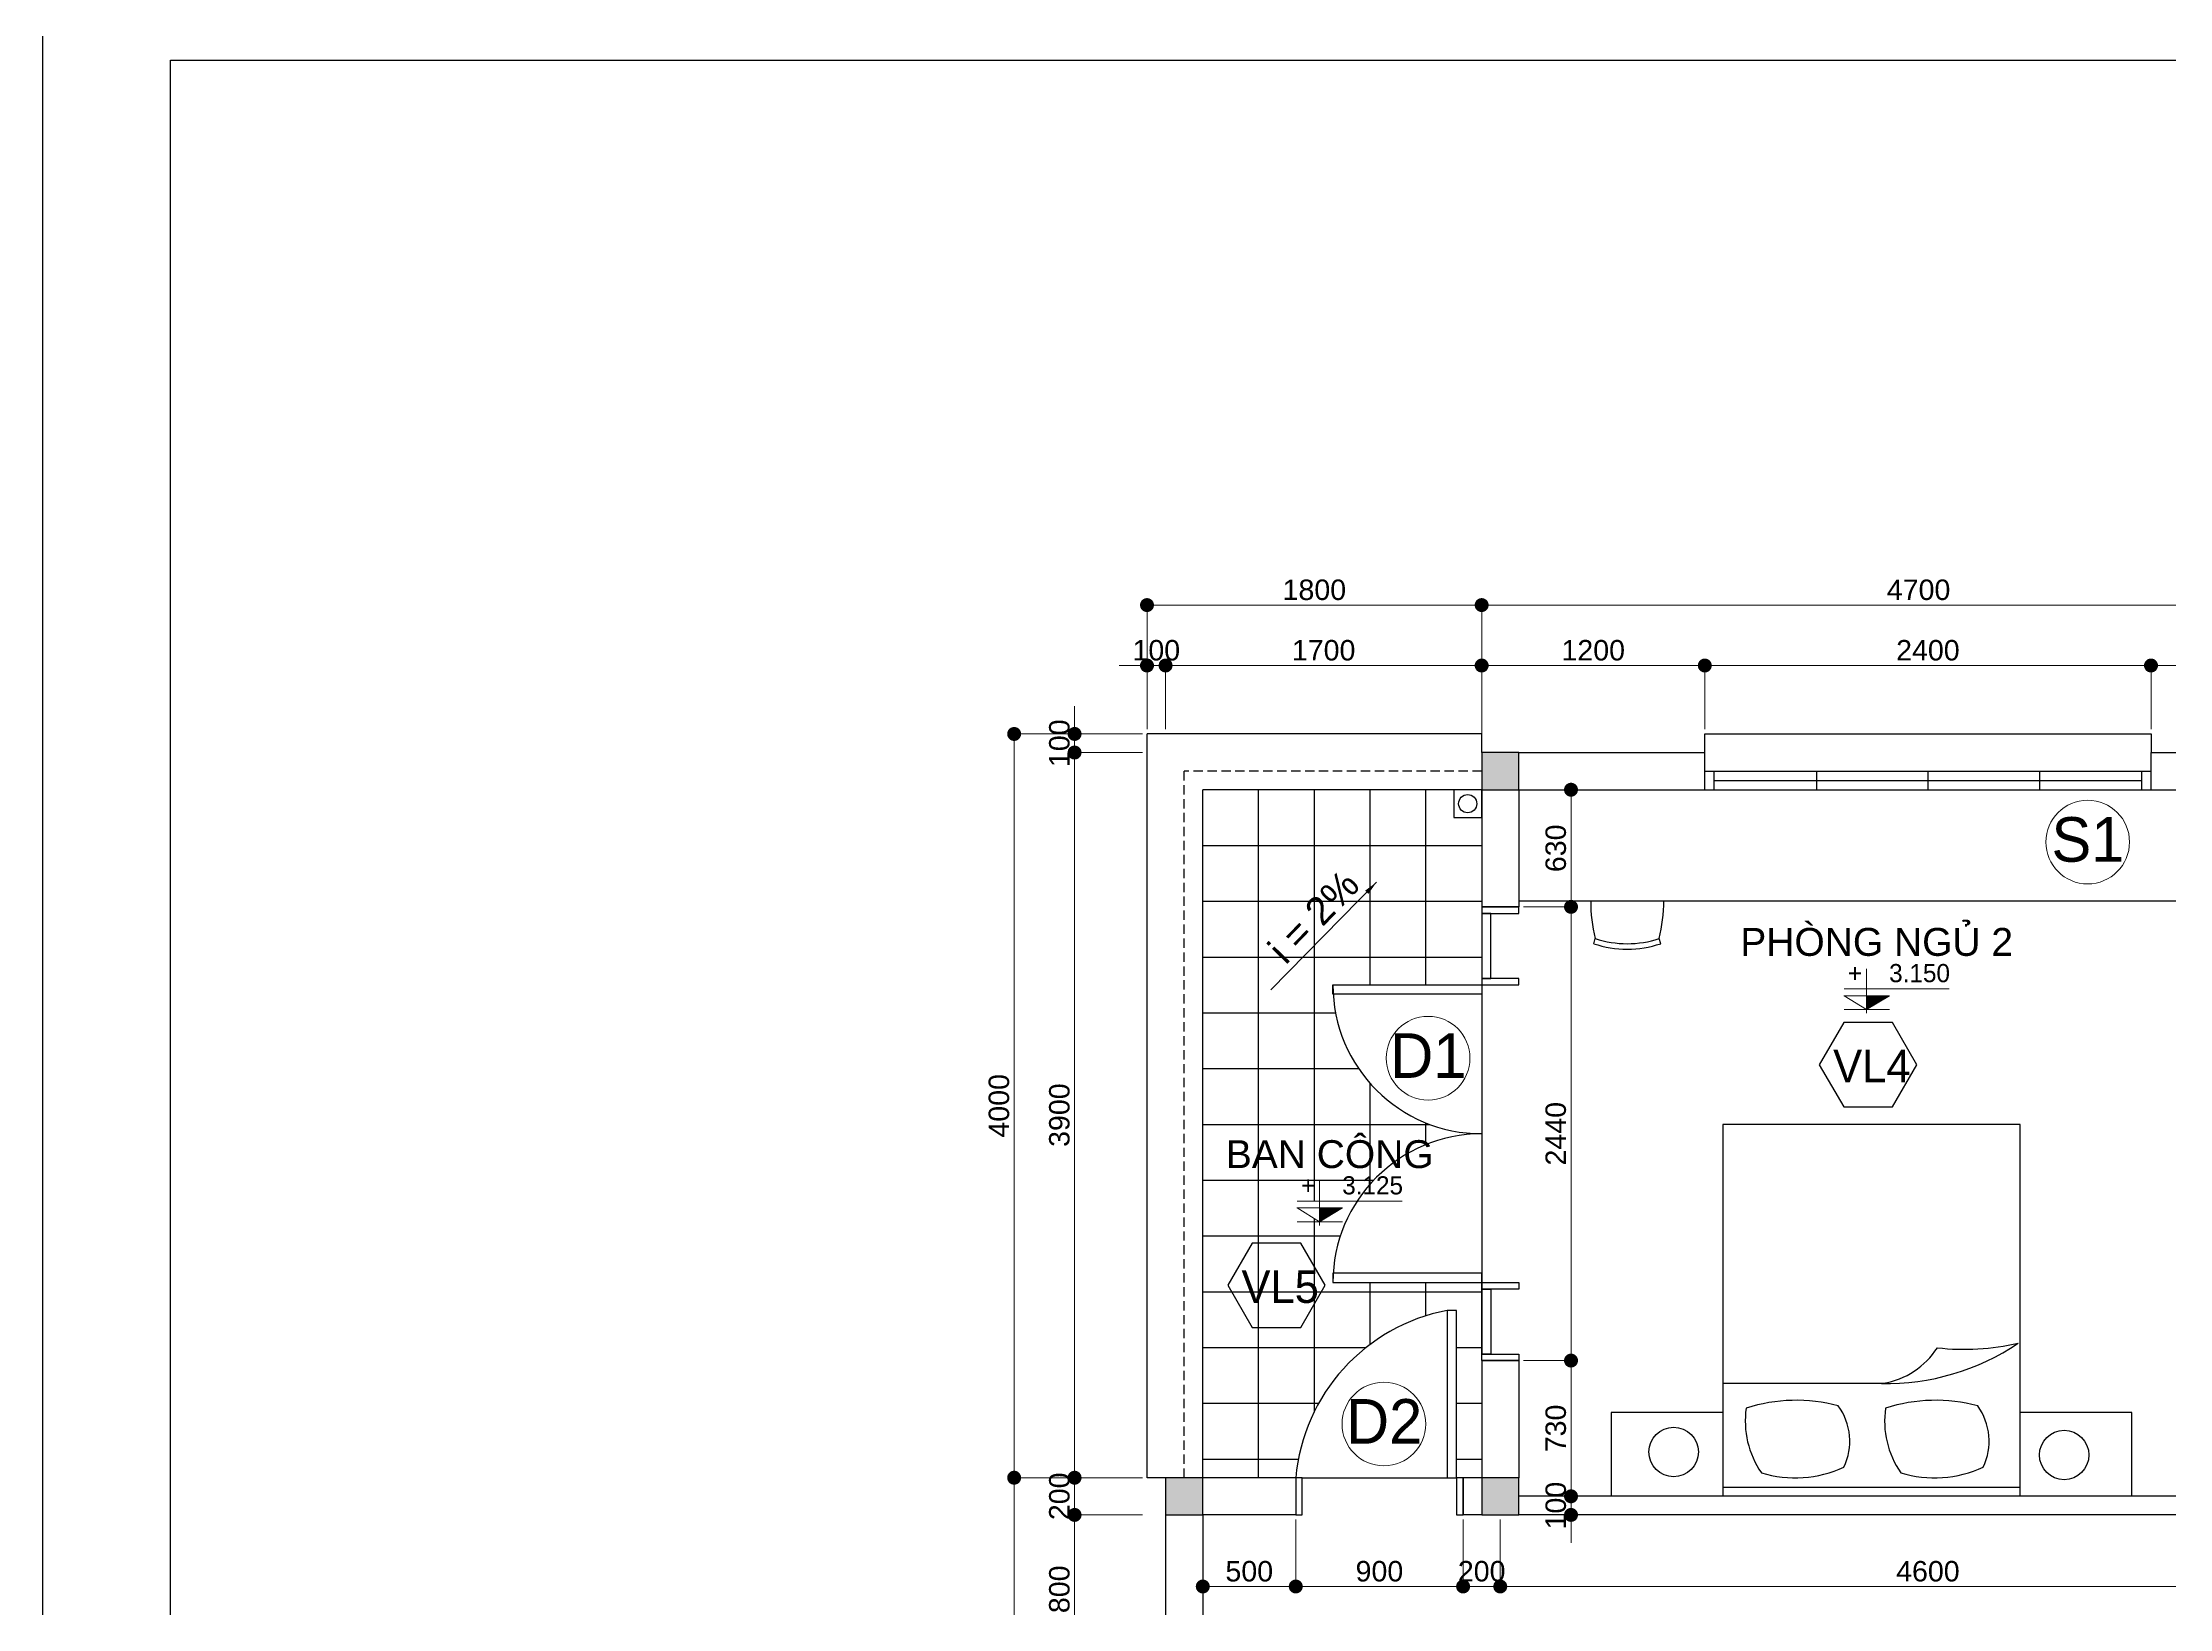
# Model space of a CAD drawing. Header units: millimetres. Extents: x -257631 to 60726, y -119421 to -4977.
# Drawn here: x -255846 to -232966, y -60158 to -43315 of the extents above; entities that cross this region are included whole.
import ezdxf
from ezdxf.enums import TextEntityAlignment as Align

# ---------------------------------------------------------------- set-up
doc = ezdxf.new("R2010")
doc.units = ezdxf.units.MM
doc.header["$LTSCALE"] = 400
doc.header["$MEASUREMENT"] = 0
doc.header["$PDMODE"] = 35
doc.linetypes.add('HIDDEN', pattern=[0.375, 0.25, -0.125])
for name, color, linetype in [('DIM', 144, 'Continuous'), ('HACTH', 8, 'Continuous'), ('KHUNG', 5, 'Continuous'), ('net 2', 7, 'Continuous'), ('net 3', 144, 'Continuous'), ('NUOC', 2, 'Continuous'), ('THAY', 7, 'Continuous'), ('VTH-TRUC', 1, 'Continuous')]:
    doc.layers.add(name, color=color, linetype=linetype)
doc.layers.add('VTH- HATCH', color=8, linetype='Continuous', lineweight=9)
doc.layers.add('VTH-GHI CHU- KI HIEU', color=7, linetype='Continuous', lineweight=13)
doc.styles.add('100_dim', font='VAVOB.TTF', dxfattribs={"height": 220})
doc.styles.add('100_tieude', font='VAVOB.TTF', dxfattribs={"height": 500})
doc.styles.add('VNI-AVO', font='vhelven.ttf', dxfattribs={"height": 220})
doc.dimstyles.new('style-50', dxfattribs={"dimscale": 0, "dimtxt": 2.3, "dimasz": 150, "dimexe": 50, "dimexo": 50, "dimgap": 50, "dimtad": 1, "dimdec": 0, "dimlfac": 0.5, "dimzin": 9, "dimtxsty": 'VNI-AVO', "dimblk": 'DOT', "dimcen": 0, "dimdle": 150, "dimclrd": 146, "dimclre": 146, "dimclrt": 7, "dimadec": 0, "dimazin": 0, "dimtfac": 1, "dimtdec": 0, "dimtix": 1, "dimtmove": 2, "dimatfit": 3, "dimfxl": 0, "dimlwd": 13, "dimlwe": 13, "dimarcsym": 0})

# ---------------------------------------------------------------- blocks, each defined once
blk = doc.blocks.new('VL')
at = {"layer": 'NUOC'}
blk.add_lwpolyline([(508, -7), (246, 447), (-278, 447), (-540, -7), (-278, -461), (246, -461)], close=True, dxfattribs=at)
at = {"layer": 'VTH-TRUC', "color": 7, "style": '100_tieude'}
blk.add_attdef('VL1', text='', height=350, dxfattribs=at).set_placement((25, -22), align=Align.MIDDLE_CENTER)
blk = doc.blocks.new('_Dot')
at = {"color": 0, "linetype": 'ByBlock', "lineweight": -2}
blk.add_line((-0.5, 0), (-1, 0), dxfattribs=at)
at = {"color": 0, "linetype": 'ByBlock', "lineweight": 100, "const_width": 0.5}
blk.add_lwpolyline([(-0.25, 0, 1), (0.25, 0, 1)], format="xyb", close=True, dxfattribs=at)
blk = doc.blocks.new('VTH- COTE')
at = {"layer": 'VTH-GHI CHU- KI HIEU'}
blk.add_hatch(color=256, dxfattribs=at).paths.add_polyline_path([(0, 0), (40.7, 24.3), (0, 24.3)])
for p, q in [((0, 71.4), (0, -6.7)), ((-39.7, 24.3), (40.7, 24.3)), ((-39.3, 36.3), (145.4, 36.3)), ((-39.3, 24.3), (0, 0)), ((-39.3, 0), (40.7, 0)), ((40.7, 24.3), (0, 0))]:
    blk.add_line(p, q, dxfattribs=at)
at = {"layer": 'VTH-GHI CHU- KI HIEU', "style": '100_dim'}
blk.add_attdef('%%P0.000', text='', height=32, dxfattribs=at).set_placement((147, 64.1), align=Align.MIDDLE_RIGHT)
blk = doc.blocks.new('CUA')
at = {"layer": 'VTH-TRUC', "color": 2, "lineweight": 20}
blk.add_circle((0, 0), 350, dxfattribs=at)
at = {"layer": 'VTH-TRUC', "color": 7, "style": '100_tieude'}
blk.add_attdef('A', text='', height=373, rotation=270, dxfattribs=at).set_placement((22, -2), align=Align.MIDDLE_CENTER)
blk = doc.blocks.new('*D222')
at = {"layer": 'Defpoints', "color": 0}
for p in [(-11783, 79538), (-2583, 79538), (-2583, 78768)]:
    blk.add_point(p, dxfattribs=at)
at = {"layer": 'HACTH', "color": 146, "lineweight": 13}
for p, q in [((-11783, 79488), (-11783, 78718)), ((-2583, 79488), (-2583, 78718)), ((-11633, 78768), (-2733, 78768))]:
    blk.add_line(p, q, dxfattribs=at)
at = {"layer": 'HACTH', "color": 146, "lineweight": 13, "xscale": 150, "yscale": 150, "zscale": 150}
for p, rotation in [((-11783, 78768), 179.9999999999899), ((-2583, 78768), 359.9999999999899)]:
    blk.add_blockref('_Dot', p, dxfattribs=dict(at, rotation=rotation))
at = {"layer": 'HACTH', "color": 7, "insert": (-7183, 78931), "char_height": 220, "attachment_point": 5, "style": 'VNI-AVO'}
blk.add_mtext('4600', dxfattribs=at)
blk = doc.blocks.new('*D221')
at = {"layer": 'Defpoints', "color": 0}
for p in [(-12183, 79538), (-11783, 79538), (-11783, 78768)]:
    blk.add_point(p, dxfattribs=at)
at = {"layer": 'HACTH', "color": 146, "lineweight": 13}
for p, q in [((-12183, 79488), (-12183, 78718)), ((-11783, 79488), (-11783, 78718)), ((-12333, 78768), (-12483, 78768)), ((-12183, 78768), (-11783, 78768)), ((-11633, 78768), (-11483, 78768))]:
    blk.add_line(p, q, dxfattribs=at)
at = {"layer": 'HACTH', "color": 146, "lineweight": 13, "xscale": 150, "yscale": 150, "zscale": 150}
for p, rotation in [((-12183, 78768), 359.9999999999899), ((-11783, 78768), 179.9999999999899)]:
    blk.add_blockref('_Dot', p, dxfattribs=dict(at, rotation=rotation))
at = {"layer": 'HACTH', "color": 7, "insert": (-11983, 78931), "char_height": 220, "attachment_point": 5, "style": 'VNI-AVO'}
blk.add_mtext('200', dxfattribs=at)
blk = doc.blocks.new('*D220')
at = {"layer": 'Defpoints', "color": 0}
for p in [(-14983, 79538), (-13983, 79538), (-14983, 78768)]:
    blk.add_point(p, dxfattribs=at)
at = {"layer": 'HACTH', "color": 146, "lineweight": 13}
for p, q in [((-14983, 79488), (-14983, 78718)), ((-13983, 79488), (-13983, 78718)), ((-14133, 78768), (-14833, 78768))]:
    blk.add_line(p, q, dxfattribs=at)
at = {"layer": 'HACTH', "color": 146, "lineweight": 13, "xscale": 150, "yscale": 150, "zscale": 150}
for p, rotation in [((-14983, 78768), 179.9999999999899), ((-13983, 78768), 359.9999999999899)]:
    blk.add_blockref('_Dot', p, dxfattribs=dict(at, rotation=rotation))
at = {"layer": 'HACTH', "color": 7, "insert": (-14483, 78931), "char_height": 220, "attachment_point": 5, "style": 'VNI-AVO'}
blk.add_mtext('500', dxfattribs=at)
blk = doc.blocks.new('*D219')
at = {"layer": 'Defpoints', "color": 0}
for p in [(-13983, 79538), (-12183, 79538), (-12183, 78768)]:
    blk.add_point(p, dxfattribs=at)
at = {"layer": 'HACTH', "color": 146, "lineweight": 13}
for p, q in [((-13983, 79488), (-13983, 78718)), ((-12183, 79488), (-12183, 78718)), ((-13833, 78768), (-12333, 78768))]:
    blk.add_line(p, q, dxfattribs=at)
at = {"layer": 'HACTH', "color": 146, "lineweight": 13, "xscale": 150, "yscale": 150, "zscale": 150}
for p, rotation in [((-13983, 78768), 179.9999999999899), ((-12183, 78768), 359.9999999999899)]:
    blk.add_blockref('_Dot', p, dxfattribs=dict(at, rotation=rotation))
at = {"layer": 'HACTH', "color": 7, "insert": (-13083, 78931), "char_height": 220, "attachment_point": 5, "style": 'VNI-AVO'}
blk.add_mtext('900', dxfattribs=at)
blk = doc.blocks.new('*D197')
at = {"layer": 'Defpoints', "color": 0}
for p in [(-11583, 79738), (-11583, 79538), (-11022, 79538)]:
    blk.add_point(p, dxfattribs=at)
at = {"layer": 'HACTH', "color": 146, "lineweight": 13}
for p, q in [((-11022, 79888), (-11022, 80038)), ((-11533, 79738), (-10972, 79738)), ((-11022, 79738), (-11022, 79538)), ((-11533, 79538), (-10972, 79538)), ((-11022, 79388), (-11022, 79238))]:
    blk.add_line(p, q, dxfattribs=at)
at = {"layer": 'HACTH', "color": 146, "lineweight": 13, "xscale": 150, "yscale": 150, "zscale": 150}
for p, rotation in [((-11022, 79738), 269.9999999999899), ((-11022, 79538), 89.99999999998987)]:
    blk.add_blockref('_Dot', p, dxfattribs=dict(at, rotation=rotation))
at = {"layer": 'HACTH', "color": 7, "insert": (-11185, 79638), "char_height": 220, "attachment_point": 5, "rotation": 90, "style": 'VNI-AVO'}
blk.add_mtext('100', dxfattribs=at)
blk = doc.blocks.new('*D196')
at = {"layer": 'Defpoints', "color": 0}
for p in [(-11583, 81198), (-11583, 79738), (-11022, 79738)]:
    blk.add_point(p, dxfattribs=at)
at = {"layer": 'HACTH', "color": 146, "lineweight": 13}
for p, q in [((-11533, 81198), (-10972, 81198)), ((-11022, 81048), (-11022, 79888)), ((-11533, 79738), (-10972, 79738))]:
    blk.add_line(p, q, dxfattribs=at)
at = {"layer": 'HACTH', "color": 146, "lineweight": 13, "xscale": 150, "yscale": 150, "zscale": 150}
for p, rotation in [((-11022, 81198), 89.99999999998985), ((-11022, 79738), 269.9999999999899)]:
    blk.add_blockref('_Dot', p, dxfattribs=dict(at, rotation=rotation))
at = {"layer": 'HACTH', "color": 7, "insert": (-11185, 80468), "char_height": 220, "attachment_point": 5, "rotation": 90, "style": 'VNI-AVO'}
blk.add_mtext('730', dxfattribs=at)
blk = doc.blocks.new('*D195')
at = {"layer": 'Defpoints', "color": 0}
for p in [(-11583, 86078), (-11583, 81198), (-11022, 81198)]:
    blk.add_point(p, dxfattribs=at)
at = {"layer": 'HACTH', "color": 146, "lineweight": 13}
for p, q in [((-11533, 86078), (-10972, 86078)), ((-11022, 85928), (-11022, 81348)), ((-11533, 81198), (-10972, 81198))]:
    blk.add_line(p, q, dxfattribs=at)
at = {"layer": 'HACTH', "color": 146, "lineweight": 13, "xscale": 150, "yscale": 150, "zscale": 150}
for p, rotation in [((-11022, 86078), 89.99999999998985), ((-11022, 81198), 269.9999999999899)]:
    blk.add_blockref('_Dot', p, dxfattribs=dict(at, rotation=rotation))
at = {"layer": 'HACTH', "color": 7, "insert": (-11185, 83638), "char_height": 220, "attachment_point": 5, "rotation": 90, "style": 'VNI-AVO'}
blk.add_mtext('2440', dxfattribs=at)
blk = doc.blocks.new('*D194')
at = {"layer": 'Defpoints', "color": 0}
for p in [(-11583, 87338), (-11583, 86078), (-11022, 86078)]:
    blk.add_point(p, dxfattribs=at)
at = {"layer": 'HACTH', "color": 146, "lineweight": 13}
for p, q in [((-11533, 87338), (-10972, 87338)), ((-11022, 87188), (-11022, 86228)), ((-11533, 86078), (-10972, 86078))]:
    blk.add_line(p, q, dxfattribs=at)
at = {"layer": 'HACTH', "color": 146, "lineweight": 13, "xscale": 150, "yscale": 150, "zscale": 150}
for p, rotation in [((-11022, 87338), 89.99999999998985), ((-11022, 86078), 269.9999999999899)]:
    blk.add_blockref('_Dot', p, dxfattribs=dict(at, rotation=rotation))
at = {"layer": 'HACTH', "color": 7, "insert": (-11185, 86708), "char_height": 220, "attachment_point": 5, "rotation": 90, "style": 'VNI-AVO'}
blk.add_mtext('630', dxfattribs=at)
blk = doc.blocks.new('*D193')
at = {"layer": 'Defpoints', "color": 0}
for p in [(-17012, 87938), (-16023, 87938), (-16023, 79938)]:
    blk.add_point(p, dxfattribs=at)
at = {"layer": 'HACTH', "color": 146, "lineweight": 13}
for p, q in [((-16073, 87938), (-17062, 87938)), ((-17012, 80088), (-17012, 87788)), ((-16073, 79938), (-17062, 79938))]:
    blk.add_line(p, q, dxfattribs=at)
at = {"layer": 'HACTH', "color": 146, "lineweight": 13, "xscale": 150, "yscale": 150, "zscale": 150}
for p, rotation in [((-17012, 87938), 89.99999999998987), ((-17012, 79938), 269.9999999999899)]:
    blk.add_blockref('_Dot', p, dxfattribs=dict(at, rotation=rotation))
at = {"layer": 'HACTH', "color": 7, "insert": (-17175, 83938), "char_height": 220, "attachment_point": 5, "rotation": 90, "style": 'VNI-AVO'}
blk.add_mtext('4000', dxfattribs=at)
blk = doc.blocks.new('*D192')
at = {"layer": 'Defpoints', "color": 0}
for p in [(-17012, 79938), (-16023, 79938), (-15583, 72738)]:
    blk.add_point(p, dxfattribs=at)
at = {"layer": 'HACTH', "color": 146, "lineweight": 13}
for p, q in [((-16073, 79938), (-17062, 79938)), ((-17012, 72888), (-17012, 79788)), ((-15633, 72738), (-17062, 72738))]:
    blk.add_line(p, q, dxfattribs=at)
at = {"layer": 'HACTH', "color": 146, "lineweight": 13, "xscale": 150, "yscale": 150, "zscale": 150}
for p, rotation in [((-17012, 79938), 89.99999999998987), ((-17012, 72738), 269.9999999999899)]:
    blk.add_blockref('_Dot', p, dxfattribs=dict(at, rotation=rotation))
at = {"layer": 'HACTH', "color": 7, "insert": (-17175, 76338), "char_height": 220, "attachment_point": 5, "rotation": 90, "style": 'VNI-AVO'}
blk.add_mtext('3600', dxfattribs=at)
blk = doc.blocks.new('*D188')
at = {"layer": 'Defpoints', "color": 0}
for p in [(-15583, 79538), (-16362, 77938), (-15583, 77938)]:
    blk.add_point(p, dxfattribs=at)
at = {"layer": 'HACTH', "color": 146, "lineweight": 13}
for p, q in [((-15633, 79538), (-16412, 79538)), ((-16362, 79388), (-16362, 78088)), ((-15633, 77938), (-16412, 77938))]:
    blk.add_line(p, q, dxfattribs=at)
at = {"layer": 'HACTH', "color": 146, "lineweight": 13, "xscale": 150, "yscale": 150, "zscale": 150}
for p, rotation in [((-16362, 79538), 89.99999999998985), ((-16362, 77938), 269.9999999999899)]:
    blk.add_blockref('_Dot', p, dxfattribs=dict(at, rotation=rotation))
at = {"layer": 'HACTH', "color": 7, "insert": (-16525, 78738), "char_height": 220, "attachment_point": 5, "rotation": 90, "style": 'VNI-AVO'}
blk.add_mtext('800', dxfattribs=at)
blk = doc.blocks.new('*D187')
at = {"layer": 'Defpoints', "color": 0}
for p in [(-15583, 79938), (-16362, 79538), (-15583, 79538)]:
    blk.add_point(p, dxfattribs=at)
at = {"layer": 'HACTH', "color": 146, "lineweight": 13}
for p, q in [((-16362, 80088), (-16362, 80238)), ((-15633, 79938), (-16412, 79938)), ((-16362, 79938), (-16362, 79538)), ((-15633, 79538), (-16412, 79538)), ((-16362, 79388), (-16362, 79238))]:
    blk.add_line(p, q, dxfattribs=at)
at = {"layer": 'HACTH', "color": 146, "lineweight": 13, "xscale": 150, "yscale": 150, "zscale": 150}
for p, rotation in [((-16362, 79938), 269.9999999999899), ((-16362, 79538), 89.99999999998987)]:
    blk.add_blockref('_Dot', p, dxfattribs=dict(at, rotation=rotation))
at = {"layer": 'HACTH', "color": 7, "insert": (-16525, 79738), "char_height": 220, "attachment_point": 5, "rotation": 90, "style": 'VNI-AVO'}
blk.add_mtext('200', dxfattribs=at)
blk = doc.blocks.new('*D186')
at = {"layer": 'Defpoints', "color": 0}
for p in [(-15583, 87738), (-16362, 79938), (-15583, 79938)]:
    blk.add_point(p, dxfattribs=at)
at = {"layer": 'HACTH', "color": 146, "lineweight": 13}
for p, q in [((-15633, 87738), (-16412, 87738)), ((-16362, 87588), (-16362, 80088)), ((-15633, 79938), (-16412, 79938))]:
    blk.add_line(p, q, dxfattribs=at)
at = {"layer": 'HACTH', "color": 146, "lineweight": 13, "xscale": 150, "yscale": 150, "zscale": 150}
for p, rotation in [((-16362, 87738), 89.99999999998985), ((-16362, 79938), 269.9999999999899)]:
    blk.add_blockref('_Dot', p, dxfattribs=dict(at, rotation=rotation))
at = {"layer": 'HACTH', "color": 7, "insert": (-16525, 83838), "char_height": 220, "attachment_point": 5, "rotation": 90, "style": 'VNI-AVO'}
blk.add_mtext('3900', dxfattribs=at)
blk = doc.blocks.new('*D185')
at = {"layer": 'Defpoints', "color": 0}
for p in [(-15583, 87938), (-16362, 87738), (-15583, 87738)]:
    blk.add_point(p, dxfattribs=at)
at = {"layer": 'HACTH', "color": 146, "lineweight": 13}
for p, q in [((-16362, 88088), (-16362, 88238)), ((-15633, 87938), (-16412, 87938)), ((-16362, 87938), (-16362, 87738)), ((-15633, 87738), (-16412, 87738)), ((-16362, 87588), (-16362, 87438))]:
    blk.add_line(p, q, dxfattribs=at)
at = {"layer": 'HACTH', "color": 146, "lineweight": 13, "xscale": 150, "yscale": 150, "zscale": 150}
for p, rotation in [((-16362, 87938), 269.9999999999899), ((-16362, 87738), 89.99999999998987)]:
    blk.add_blockref('_Dot', p, dxfattribs=dict(at, rotation=rotation))
at = {"layer": 'HACTH', "color": 7, "insert": (-16525, 87838), "char_height": 220, "attachment_point": 5, "rotation": 90, "style": 'VNI-AVO'}
blk.add_mtext('100', dxfattribs=at)
blk = doc.blocks.new('*D184')
at = {"layer": 'Defpoints', "color": 0}
for p in [(-15583, 89324), (-15583, 87988), (-11983, 87938)]:
    blk.add_point(p, dxfattribs=at)
at = {"layer": 'HACTH', "color": 146, "lineweight": 13}
for p, q in [((-15583, 88038), (-15583, 89374)), ((-12133, 89324), (-15433, 89324)), ((-11983, 87988), (-11983, 89374))]:
    blk.add_line(p, q, dxfattribs=at)
at = {"layer": 'HACTH', "color": 146, "lineweight": 13, "xscale": 150, "yscale": 150, "zscale": 150}
for p, rotation in [((-15583, 89324), 179.9999999999899), ((-11983, 89324), 359.9999999999899)]:
    blk.add_blockref('_Dot', p, dxfattribs=dict(at, rotation=rotation))
at = {"layer": 'HACTH', "color": 7, "insert": (-13783, 89487), "char_height": 220, "attachment_point": 5, "style": 'VNI-AVO'}
blk.add_mtext('1800', dxfattribs=at)
blk = doc.blocks.new('*D183')
at = {"layer": 'Defpoints', "color": 0}
for p in [(-11983, 89324), (-11983, 87938), (-2583, 87788)]:
    blk.add_point(p, dxfattribs=at)
at = {"layer": 'HACTH', "color": 146, "lineweight": 13}
for p, q in [((-11983, 87988), (-11983, 89374)), ((-2733, 89324), (-11833, 89324)), ((-2583, 87838), (-2583, 89374))]:
    blk.add_line(p, q, dxfattribs=at)
at = {"layer": 'HACTH', "color": 146, "lineweight": 13, "xscale": 150, "yscale": 150, "zscale": 150}
for p, rotation in [((-11983, 89324), 179.9999999999899), ((-2583, 89324), 359.9999999999899)]:
    blk.add_blockref('_Dot', p, dxfattribs=dict(at, rotation=rotation))
at = {"layer": 'HACTH', "color": 7, "insert": (-7283, 89487), "char_height": 220, "attachment_point": 5, "style": 'VNI-AVO'}
blk.add_mtext('4700', dxfattribs=at)
blk = doc.blocks.new('*D180')
at = {"layer": 'Defpoints', "color": 0}
for p in [(-15583, 88674), (-15583, 87938), (-15383, 87938)]:
    blk.add_point(p, dxfattribs=at)
at = {"layer": 'HACTH', "color": 146, "lineweight": 13}
for p, q in [((-15733, 88674), (-15883, 88674)), ((-15583, 87988), (-15583, 88724)), ((-15383, 88674), (-15583, 88674)), ((-15383, 87988), (-15383, 88724)), ((-15233, 88674), (-15083, 88674))]:
    blk.add_line(p, q, dxfattribs=at)
at = {"layer": 'HACTH', "color": 146, "lineweight": 13, "xscale": 150, "yscale": 150, "zscale": 150}
for p, rotation in [((-15583, 88674), 359.9999999999899), ((-15383, 88674), 179.9999999999899)]:
    blk.add_blockref('_Dot', p, dxfattribs=dict(at, rotation=rotation))
at = {"layer": 'HACTH', "color": 7, "insert": (-15483, 88837), "char_height": 220, "attachment_point": 5, "style": 'VNI-AVO'}
blk.add_mtext('100', dxfattribs=at)
blk = doc.blocks.new('*D179')
at = {"layer": 'Defpoints', "color": 0}
for p in [(-15383, 88674), (-15383, 87938), (-11983, 87738)]:
    blk.add_point(p, dxfattribs=at)
at = {"layer": 'HACTH', "color": 146, "lineweight": 13}
for p, q in [((-15383, 87988), (-15383, 88724)), ((-12133, 88674), (-15233, 88674)), ((-11983, 87788), (-11983, 88724))]:
    blk.add_line(p, q, dxfattribs=at)
at = {"layer": 'HACTH', "color": 146, "lineweight": 13, "xscale": 150, "yscale": 150, "zscale": 150}
for p, rotation in [((-15383, 88674), 179.9999999999899), ((-11983, 88674), 359.9999999999899)]:
    blk.add_blockref('_Dot', p, dxfattribs=dict(at, rotation=rotation))
at = {"layer": 'HACTH', "color": 7, "insert": (-13683, 88837), "char_height": 220, "attachment_point": 5, "style": 'VNI-AVO'}
blk.add_mtext('1700', dxfattribs=at)
blk = doc.blocks.new('*D168')
at = {"layer": 'Defpoints', "color": 0}
for p in [(-2583, 88674), (-4783, 87938), (-2583, 87738)]:
    blk.add_point(p, dxfattribs=at)
at = {"layer": 'HACTH', "color": 146, "lineweight": 13}
for p, q in [((-4783, 87988), (-4783, 88724)), ((-4633, 88674), (-2733, 88674)), ((-2583, 87788), (-2583, 88724))]:
    blk.add_line(p, q, dxfattribs=at)
at = {"layer": 'HACTH', "color": 146, "lineweight": 13, "xscale": 150, "yscale": 150, "zscale": 150}
for p, rotation in [((-4783, 88674), 179.9999999999899), ((-2583, 88674), 359.9999999999899)]:
    blk.add_blockref('_Dot', p, dxfattribs=dict(at, rotation=rotation))
at = {"layer": 'HACTH', "color": 7, "insert": (-3683, 88837), "char_height": 220, "attachment_point": 5, "style": 'VNI-AVO'}
blk.add_mtext('1100', dxfattribs=at)
blk = doc.blocks.new('*D167')
at = {"layer": 'Defpoints', "color": 0}
for p in [(-4783, 88674), (-9583, 87938), (-4783, 87938)]:
    blk.add_point(p, dxfattribs=at)
at = {"layer": 'HACTH', "color": 146, "lineweight": 13}
for p, q in [((-9583, 87988), (-9583, 88724)), ((-9433, 88674), (-4933, 88674)), ((-4783, 87988), (-4783, 88724))]:
    blk.add_line(p, q, dxfattribs=at)
at = {"layer": 'HACTH', "color": 146, "lineweight": 13, "xscale": 150, "yscale": 150, "zscale": 150}
for p, rotation in [((-9583, 88674), 179.9999999999899), ((-4783, 88674), 359.9999999999899)]:
    blk.add_blockref('_Dot', p, dxfattribs=dict(at, rotation=rotation))
at = {"layer": 'HACTH', "color": 7, "insert": (-7183, 88837), "char_height": 220, "attachment_point": 5, "style": 'VNI-AVO'}
blk.add_mtext('2400', dxfattribs=at)
blk = doc.blocks.new('*D166')
at = {"layer": 'Defpoints', "color": 0}
for p in [(-9583, 88674), (-9583, 87938), (-11983, 87738)]:
    blk.add_point(p, dxfattribs=at)
at = {"layer": 'HACTH', "color": 146, "lineweight": 13}
for p, q in [((-11983, 87788), (-11983, 88724)), ((-11833, 88674), (-9733, 88674)), ((-9583, 87988), (-9583, 88724))]:
    blk.add_line(p, q, dxfattribs=at)
at = {"layer": 'HACTH', "color": 146, "lineweight": 13, "xscale": 150, "yscale": 150, "zscale": 150}
for p, rotation in [((-11983, 88674), 179.9999999999899), ((-9583, 88674), 359.9999999999899)]:
    blk.add_blockref('_Dot', p, dxfattribs=dict(at, rotation=rotation))
at = {"layer": 'HACTH', "color": 7, "insert": (-10783, 88837), "char_height": 220, "attachment_point": 5, "style": 'VNI-AVO'}
blk.add_mtext('1200', dxfattribs=at)

msp = doc.modelspace()

# ---------------------------------------------------------------- hatches: boundary and pattern name
at = {"layer": 'HACTH'}
h = msp.add_hatch(dxfattribs=at)
h.set_pattern_fill('_USER', color=256, scale=600, style=0, double=1, pattern_type=0)
h.set_pattern_definition([(180, (-240364.74, -51351.7), (-7e-14, -600), []), (270, (-240364.74, -51351.7), (600, -1e-13), [])])
h.paths.add_polyline_path([(-240364.7, -52611.7), (-240364.7, -51651.7), (-240664.7, -51651.7), (-240664.7, -51351.7), (-243364.7, -51351.7), (-243364.7, -58751.7), (-242364.7, -58751.7, -0.3489553), (-240634.7, -56935.2), (-240634.7, -58751.7), (-240564.7, -58751.7), (-240364.7, -58751.7), (-240364.7, -57491.7), (-240364.7, -57421.7), (-240364.7, -56651.7), (-241964.7, -56651.7), (-241964.7, -56551.7), (-241961.6, -56551.7, -0.0897496), (-241825.3, -55998.4), (-242109.1, -55998.4), (-242468.7, -55776.4), (-241704.1, -55776.4, -0.2532093), (-240364.7, -55051.7, -0.3960122), (-241961.6, -53551.7), (-241964.7, -53551.7), (-241964.7, -53451.7), (-240364.7, -53451.7), (-240364.7, -52681.7)])
h.paths.add_polyline_path([(-243207, -55040), (-240791.5, -55040), (-240791.5, -55506.7), (-243207, -55506.7)], flags=24)
h.paths.add_polyline_path([(-242797.9, -53035.9), (-241878, -52081.1), (-241548, -52399.2), (-242467.8, -53353.9)], flags=24)
at = {"layer": 'KHUNG'}
h = msp.add_hatch(color=256, dxfattribs=at)
h.paths.add_polyline_path([(-239964.7, -50951.7), (-240364.7, -50951.7), (-240364.7, -51351.7), (-239964.7, -51351.7)])
h.paths.add_polyline_path([(-239964.7, -58751.7), (-240364.7, -58751.7), (-240364.7, -59151.7), (-239964.7, -59151.7)])
h.paths.add_polyline_path([(-243364.7, -58751.7), (-243764.7, -58751.7), (-243764.7, -59151.7), (-243364.7, -59151.7)])
h.paths.add_polyline_path([(-243364.7, -65551.7), (-243764.7, -65551.7), (-243764.7, -65951.7), (-243364.7, -65951.7)])
h.paths.add_polyline_path([(-239964.7, -65551.7), (-240364.7, -65551.7), (-240364.7, -65951.7), (-239964.7, -65951.7)])
h.paths.add_polyline_path([(-230764.7, -65551.7), (-231164.7, -65551.7), (-231164.7, -65951.7), (-230764.7, -65951.7)])
h.paths.add_polyline_path([(-230764.7, -58751.2), (-231164.7, -58751.2), (-231164.7, -59151.2), (-230764.7, -59151.2)])
h.paths.add_polyline_path([(-230764.7, -50951.7), (-231164.7, -50951.7), (-231164.7, -51351.7), (-230764.7, -51351.7)])
h.paths.add_polyline_path([(-222764.7, -50951.7), (-223164.7, -50951.7), (-223164.7, -51351.7), (-222964.7, -51351.7), (-222764.7, -51351.7)])
h.paths.add_polyline_path([(-222764.7, -58751.2), (-223164.7, -58751.2), (-223164.7, -59151.2), (-222764.7, -59151.2)])
h.paths.add_polyline_path([(-222764.7, -65551.7), (-223164.7, -65551.7), (-223164.7, -65951.7), (-222764.7, -65951.7)])
h.paths.add_polyline_path([(-211764.7, -65551.2), (-212164.7, -65551.2), (-212164.7, -65551.7), (-212164.7, -65951.2), (-211764.7, -65951.2)])
h.paths.add_polyline_path([(-211764.7, -58751.2), (-212164.7, -58751.2), (-212164.7, -59151.2), (-211764.7, -59151.2)])
h.paths.add_polyline_path([(-211764.7, -50951.7), (-212164.7, -50951.7), (-212164.7, -51351.7), (-211764.7, -51351.7)])

# ---------------------------------------------------------------- linework, layer by layer
at = {"layer": 'HACTH'}
msp.add_lwpolyline([(-255845.5, -81273.1), (-203083.6, -81273.1), (-203083.6, -43125.1), (-255845.5, -43125.1)], close=True, dxfattribs=at)
at = {"layer": 'KHUNG'}
msp.add_lwpolyline([(-254468.7, -43504.7), (-203463.2, -43504.7), (-203463.2, -75910.6)], dxfattribs=at)
for points in [[(-254468.7, -43504.7), (-203463.2, -43504.7), (-203463.2, -75910.6), (-254468.7, -75910.6)], [(-240364.7, -51351.7), (-239964.7, -51351.7), (-239964.7, -50951.7), (-240364.7, -50951.7)], [(-243764.7, -59151.7), (-243364.7, -59151.7), (-243364.7, -58751.7), (-243764.7, -58751.7)], [(-240364.7, -59151.7), (-239964.7, -59151.7), (-239964.7, -58751.7), (-240364.7, -58751.7)]]:
    msp.add_lwpolyline(points, close=True, dxfattribs=at)
at = {"layer": 'net 2'}
for p, q in [((-239964.7, -50951.7), (-237964.7, -50951.7)), ((-237964.7, -51351.7), (-237964.7, -50951.7)), ((-233164.7, -50951.7), (-231164.7, -50951.7)), ((-233164.7, -51351.7), (-233164.7, -50951.7)), ((-240364.7, -51351.7), (-240364.7, -52611.7)), ((-239964.7, -51351.7), (-239964.7, -52611.7)), ((-239964.7, -51351.7), (-237964.7, -51351.7)), ((-233164.7, -51351.7), (-231164.7, -51351.7)), ((-240364.7, -52611.7), (-239964.7, -52611.7)), ((-240364.7, -57491.7), (-240364.7, -58751.7)), ((-240364.7, -57491.7), (-239964.7, -57491.7)), ((-239964.7, -57491.7), (-239964.7, -58751.7)), ((-243764.7, -58751.7), (-243764.7, -60751.7)), ((-242364.7, -58751.7), (-243364.7, -58751.7)), ((-242364.7, -58751.7), (-242364.7, -58751.7)), ((-242364.7, -58751.7), (-242364.7, -59151.7)), ((-240564.7, -58751.7), (-240564.7, -59151.7)), ((-240364.7, -58751.7), (-240564.7, -58751.7)), ((-231164.7, -58951.7), (-239964.7, -58951.7)), ((-242364.7, -59151.7), (-243364.7, -59151.7)), ((-243364.7, -59151.7), (-243364.7, -60751.7)), ((-242364.7, -59151.7), (-242364.7, -59151.7)), ((-240364.7, -59151.7), (-240564.7, -59151.7)), ((-231164.7, -59151.2), (-239964.7, -59151.7))]:
    msp.add_line(p, q, dxfattribs=at)
at = {"layer": 'net 3'}
for p, q in [((-240364.7, -50751.7), (-243964.7, -50751.7)), ((-243964.7, -58751.7), (-243964.7, -50751.7)), ((-240364.7, -50951.7), (-240364.7, -50751.7)), ((-237964.7, -51151.7), (-233164.7, -51151.7)), ((-237864.7, -51351.7), (-237864.7, -51151.7)), ((-236764.7, -51151.7), (-236764.7, -51351.7)), ((-235564.7, -51151.7), (-235564.7, -51351.7)), ((-234364.7, -51151.7), (-234364.7, -51351.7)), ((-233264.7, -51351.7), (-233264.7, -51151.7)), ((-240364.7, -51351.7), (-243364.7, -51351.7)), ((-243364.7, -58751.7), (-243364.7, -51351.7)), ((-237964.7, -51351.7), (-233164.7, -51351.7)), ((-237864.7, -51251.7), (-233264.7, -51251.7)), ((-232379, -52551.7), (-239964.7, -52551.7)), ((-240364.7, -52681.7), (-240364.7, -57421.7)), ((-239159.1, -53007.6), (-239143.6, -52952)), ((-238439.1, -53007.6), (-238454.7, -52952)), ((-234571.8, -54951.7), (-237771.8, -54951.7)), ((-237771.8, -54951.7), (-237771.8, -58951.7)), ((-234571.8, -58951.7), (-234571.8, -54951.7)), ((-234571.8, -58951.7), (-234571.8, -57551.7)), ((-237771.8, -57735.1), (-236042.3, -57735.1)), ((-237771.8, -58051.7), (-238971.8, -58051.7)), ((-238971.8, -58051.7), (-238971.8, -58951.7)), ((-233371.8, -58051.7), (-234571.8, -58051.7)), ((-233371.8, -58951.7), (-233371.8, -58051.7)), ((-243764.7, -58751.7), (-243964.7, -58751.7)), ((-242294.7, -58751.7), (-240634.7, -58751.7)), ((-237771.8, -58851.7), (-234571.8, -58851.7)), ((-234571.8, -58951.7), (-237771.8, -58951.7))]:
    msp.add_line(p, q, dxfattribs=at)
at = {"layer": 'net 3', "linetype": 'HIDDEN'}
for p in [(-243564.7, -58751.7), (-240364.7, -51151.7)]:
    msp.add_line(p, (-243564.7, -51151.7), dxfattribs=at)
at = {"layer": 'net 3'}
msp.add_lwpolyline([(-237964.7, -50951.7), (-237964.7, -50751.7), (-233164.7, -50751.7), (-233164.7, -50751.7), (-233164.7, -50951.7)], dxfattribs=at)
for points in [[(-240664.7, -51651.7), (-240364.7, -51651.7), (-240364.7, -51351.7), (-240664.7, -51351.7)], [(-240364.7, -52611.7), (-240364.7, -52681.7), (-239964.7, -52681.7), (-239964.7, -52611.7)], [(-240264.7, -52681.7), (-240364.7, -52681.7), (-240364.7, -53381.7), (-240264.7, -53381.7)], [(-240364.7, -53551.7), (-241964.7, -53551.7), (-241964.7, -53451.7), (-240364.7, -53451.7)], [(-240364.7, -53381.7), (-240364.7, -53451.7), (-239964.7, -53451.7), (-239964.7, -53381.7)], [(-240364.7, -56551.7), (-241964.7, -56551.7), (-241964.7, -56651.7), (-240364.7, -56651.7)], [(-240364.7, -56721.7), (-240364.7, -56651.7), (-239964.7, -56651.7), (-239964.7, -56721.7)], [(-240264.7, -57421.7), (-240364.7, -57421.7), (-240364.7, -56721.7), (-240264.7, -56721.7)], [(-240734.7, -56951.7), (-240734.7, -58751.7), (-240634.7, -58751.7), (-240634.7, -56951.7)], [(-240364.7, -57491.7), (-240364.7, -57421.7), (-239964.7, -57421.7), (-239964.7, -57491.7)], [(-242364.7, -59151.7), (-242294.7, -59151.7), (-242294.7, -58751.7), (-242364.7, -58751.7)], [(-240634.7, -59151.7), (-240564.7, -59151.7), (-240564.7, -58751.7), (-240634.7, -58751.7)]]:
    msp.add_lwpolyline(points, close=True, dxfattribs=at)
for centre, radius in [((-240514.7, -51501.7), 97.7), ((-238299.6, -58474.6), 265.8), ((-234098.8, -58507), 265.8)]:
    msp.add_circle(centre, radius, dxfattribs=at)
for centre, radius, start, end in [((-237508.5, -52551.7), 1683.4, 179.8107, 193.75766), ((-240089.8, -52551.7), 1683.4, 346.24234, 0.1893), ((-238799.1, -51957.6), 1110, 251.07536, 288.92464), ((-238799.1, -51912), 1095.6, 251.67584, 288.32416), ((-240364.7, -53451.7), 1600, 180, 270), ((-240364.7, -56651.7), 1600, 90, 180), ((-240356.8, -58931.9), 2016, 100.80438, 174.87044), ((-236022.3, -55179.3), 2560.9, 269.06754, 303.9018), ((-236186.8, -56883.6), 863.7, 279.63009, 326.9571), ((-235177.6, -54716.4), 2653.5, 263.83024, 282.70893), ((-236550.7, -58142.2), 978.8, 171.83234, 214.60309), ((-236980, -59692.2), 1773.1, 75.23793, 107.71637), ((-237054.8, -58358), 649.6, 334.50084, 35.84155), ((-235051.8, -58142.2), 978.8, 171.83234, 214.60309), ((-235481.1, -59692.2), 1773.1, 75.23793, 107.71637), ((-235555.9, -58358), 649.6, 334.50084, 35.84155), ((-236990.5, -57519.9), 1233.7, 252.75074, 295.03625), ((-235491.6, -57519.9), 1233.7, 252.75074, 295.03625)]:
    msp.add_arc(centre, radius, start, end, dxfattribs=at)

# ---------------------------------------------------------------- block references
at = {"layer": 'DIM', "linetype": 'Continuous'}
for p, values in [((-236192.7, -54302), {'VL1': 'VL4'}), ((-242557.1, -56674.2), {'VL1': 'VL5'})]:
    msp.add_blockref('VL', p, dxfattribs=at).add_auto_attribs(values)
at = {"layer": 'VTH- HATCH', "xscale": 1.285714285710128, "yscale": 1.285714285710128, "zscale": 1.285714285714286, "rotation": 90}
for p, values in [((-233845.7, -51914.4), {'A': 'S1'}), ((-240941.1, -54239.4), {'A': 'D1'}), ((-241416.3, -58173.8), {'A': 'D2'})]:
    msp.add_blockref('CUA', p, dxfattribs=at).add_auto_attribs(values)
at = {"layer": 'VTH-GHI CHU- KI HIEU', "xscale": 6.111111111007631, "yscale": 6.111111111007631, "zscale": 6.111111110977719}
for p, values in [((-236225.6, -53715.6), {'%%P0.000': '+    3.150'}), ((-242109.1, -55998.4), {'%%P0.000': '+    3.125'})]:
    msp.add_blockref('VTH- COTE', p, dxfattribs=at).add_auto_attribs(values)

# ---------------------------------------------------------------- texts
at = {"layer": 'THAY', "ltscale": 5, "insert": (-242172.9, -52717.5), "char_height": 300, "attachment_point": 5, "rotation": 46.06676, "style": 'VNI-AVO'}
msp.add_mtext('i = 2%', dxfattribs=at)
at = {"layer": 'THAY', "ltscale": 5, "char_height": 300, "attachment_point": 5, "style": 'VNI-AVO'}
for s, insert in [('PHOØNG NGUÛ 2', (-236115.8, -52990.5)), ('BAN COÂNG', (-241999.3, -55273.3))]:
    msp.add_mtext(s, dxfattribs=dict(at, insert=insert))

# ---------------------------------------------------------------- dimensions: what is measured, and where the dimension line sits
at = {"layer": 'HACTH'}
for base, p1, p2, picture, middle in [((-243964.7, -49365.9), (-240364.7, -50751.7), (-243964.7, -50701.7), '*D184', (-242164.7, -49202.9)), ((-240364.7, -49365.9), (-230964.7, -50901.7), (-240364.7, -50751.7), '*D183', (-235664.7, -49202.9)), ((-243964.7, -50015.9), (-243764.7, -50751.7), (-243964.7, -50751.7), '*D180', (-243864.7, -49852.9)), ((-243764.7, -50015.9), (-240364.7, -50951.7), (-243764.7, -50751.7), '*D179', (-242064.7, -49852.9)), ((-237964.7, -50015.9), (-240364.7, -50951.7), (-237964.7, -50751.7), '*D166', (-239164.7, -49852.9)), ((-233164.7, -50015.9), (-237964.7, -50751.7), (-233164.7, -50751.7), '*D167', (-235564.7, -49852.9)), ((-230964.7, -50015.9), (-233164.7, -50751.7), (-230964.7, -50951.7), '*D168', (-232064.7, -49852.9)), ((-243364.7, -59922), (-242364.7, -59151.7), (-243364.7, -59151.7), '*D220', (-242864.7, -59758.9)), ((-240564.7, -59922), (-242364.7, -59151.7), (-240564.7, -59151.7), '*D219', (-241464.7, -59758.9)), ((-240164.7, -59922), (-240564.7, -59151.7), (-240164.7, -59151.7), '*D221', (-240364.7, -59758.9)), ((-230964.7, -59922), (-240164.7, -59151.7), (-230964.7, -59151.7), '*D222', (-235564.7, -59758.9))]:
    dim = msp.add_linear_dim(base=base, p1=p1, p2=p2, dimstyle='style-50', override={"dimscale": 1}, dxfattribs=at)
    dim.commit()
    dim.dimension.update_dxf_attribs({"geometry": picture, "text_midpoint": middle, "insert": (-228381.8, -138689.6)})
for base, p1, p2, picture, middle in [((-244744.1, -50951.7), (-243964.7, -50751.7), (-243964.7, -50951.7), '*D185', (-244907.2, -50851.7)), ((-245394.1, -50751.7), (-244404.4, -58751.7), (-244404.4, -50751.7), '*D193', (-245557.2, -54751.7)), ((-244744.1, -58751.7), (-243964.7, -50951.7), (-243964.7, -58751.7), '*D186', (-244907.2, -54851.7)), ((-239403.9, -52611.7), (-239964.7, -51351.7), (-239964.7, -52611.7), '*D194', (-239567, -51981.7)), ((-239403.9, -57491.7), (-239964.7, -52611.7), (-239964.7, -57491.7), '*D195', (-239567, -55051.7)), ((-239403.9, -58951.7), (-239964.7, -57491.7), (-239964.7, -58951.7), '*D196', (-239567, -58221.7)), ((-244744.1, -59151.7), (-243964.7, -58751.7), (-243964.7, -59151.7), '*D187', (-244907.2, -58951.7)), ((-245394.1, -58751.7), (-243964.7, -65951.7), (-244404.4, -58751.7), '*D192', (-245557.2, -62351.7)), ((-239403.9, -59151.7), (-239964.7, -58951.7), (-239964.7, -59151.7), '*D197', (-239567, -59051.7)), ((-244744.1, -60751.7), (-243964.7, -59151.7), (-243964.7, -60751.7), '*D188', (-244907.2, -59951.7))]:
    dim = msp.add_linear_dim(base=base, p1=p1, p2=p2, angle=90, dimstyle='style-50', override={"dimscale": 1}, dxfattribs=at)
    dim.commit()
    dim.dimension.update_dxf_attribs({"geometry": picture, "text_midpoint": middle, "insert": (-228381.8, -138689.6)})

# ---------------------------------------------------------------- leaders
msp.add_leader([(-241495.5, -52346.6), (-242632, -53504.8)], dimstyle='style-50', override={"dimscale": 1, "dimtad": 0}, dxfattribs=at)

doc.saveas('drawing.dxf')
